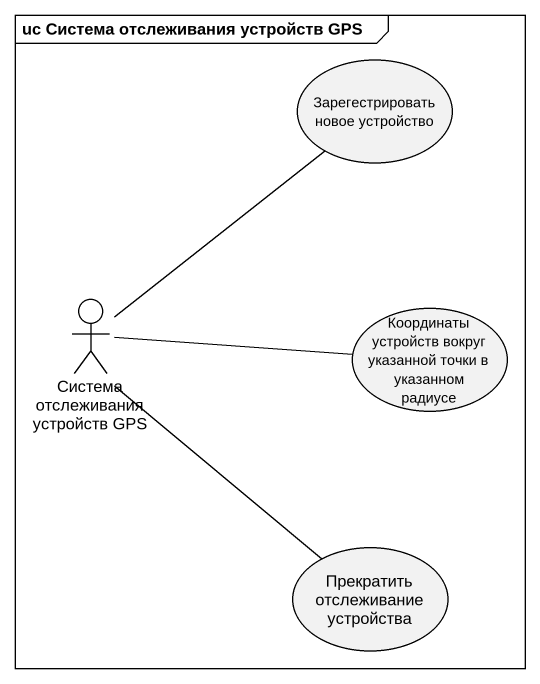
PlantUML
@startuml
mainframe uc Система отслеживания устройств GPS
usecase "Зарегестрировать новое устройство" as Зарегестрировать_новое
actor "Система отслеживания устройств GPS" as Система_отслеживания
usecase "Координаты устройств вокруг указанной точки в указанном радиусе" as Координаты_устройств_вокруг
usecase "Прекратить отслеживание устройства" as Прекратить_отслеживание
Система_отслеживания -up- Зарегестрировать_новое
Система_отслеживания -right- Координаты_устройств_вокруг
Система_отслеживания -- Прекратить_отслеживание
@enduml
